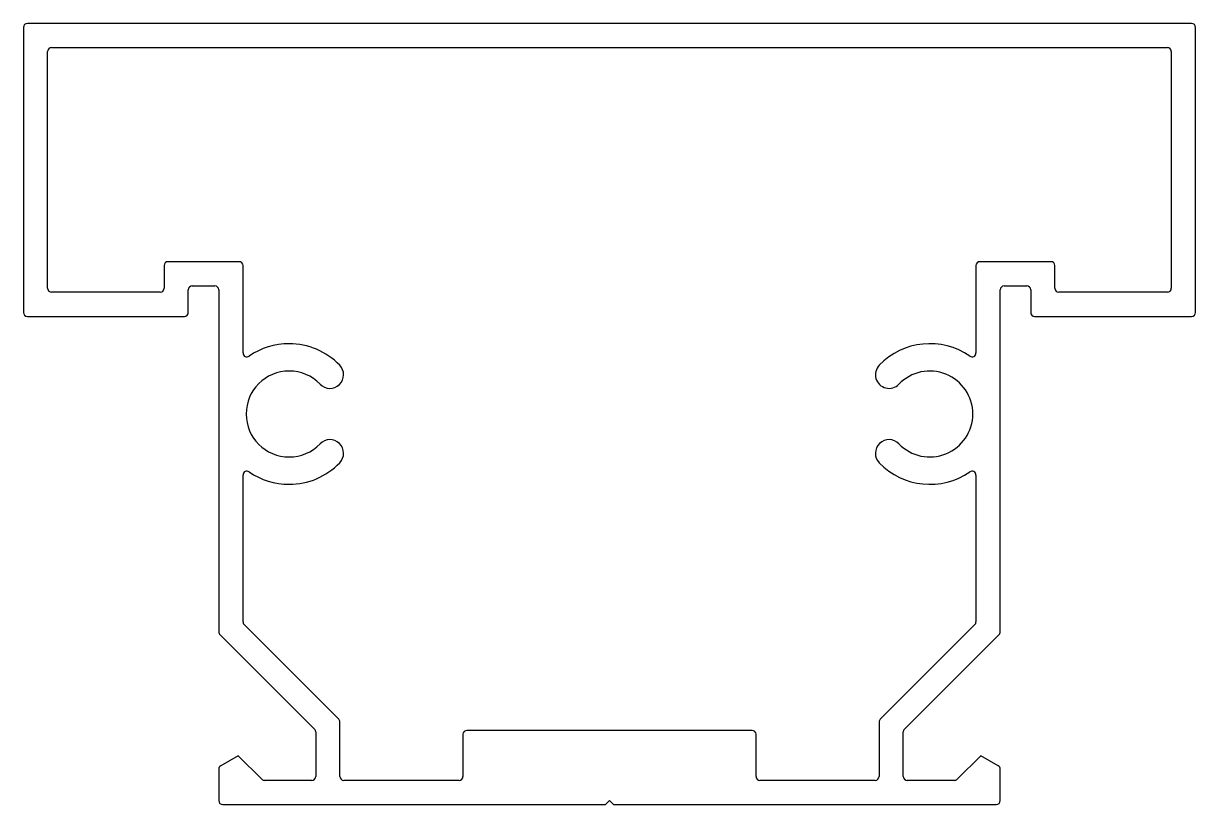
# Model space of a CAD drawing. Extents: x -31.3 to 44.9, y 11.6 to 62.4.
import ezdxf

# ---------------------------------------------------------------- set-up
doc = ezdxf.new("R2010")
doc.units = 0
doc.layers.get('0').update_dxf_attribs({"linetype": 'CONTINUOUS'})

msp = doc.modelspace()

# ---------------------------------------------------------------- linework, layer by layer
for p, q in [((-31.268, 62.144), (-31.268, 43.602)), ((44.678, 62.398), (-31.014, 62.398)), ((44.932, 43.602), (44.932, 62.144)), ((-29.693, 45.177), (-29.693, 60.57)), ((-29.439, 60.824), (43.103, 60.824)), ((43.357, 60.57), (43.357, 45.177)), ((-22.124, 46.65), (-22.124, 45.177)), ((-17.247, 46.904), (-21.87, 46.904)), ((-16.993, 40.969), (-16.993, 46.65)), ((30.657, 46.65), (30.657, 40.969)), ((35.534, 46.904), (30.911, 46.904)), ((35.788, 45.177), (35.788, 46.65)), ((-20.549, 43.602), (-20.549, 45.076)), ((-20.295, 45.33), (-18.822, 45.33)), ((-18.568, 45.076), (-18.568, 22.829)), ((32.232, 22.829), (32.232, 45.076)), ((32.486, 45.33), (33.959, 45.33)), ((34.213, 45.076), (34.213, 43.602)), ((-22.378, 44.923), (-29.439, 44.923)), ((43.103, 44.923), (36.042, 44.923)), ((-31.014, 43.348), (-20.803, 43.348)), ((34.467, 43.348), (44.678, 43.348)), ((-16.993, 23.481), (-16.993, 33.028)), ((30.657, 33.028), (30.657, 23.481)), ((-10.768, 17.151), (-16.919, 23.301)), ((30.583, 23.301), (24.433, 17.151)), ((-18.493, 22.649), (-12.343, 16.499)), ((26.007, 16.499), (32.158, 22.649)), ((-10.694, 13.427), (-10.694, 16.971)), ((24.358, 16.971), (24.358, 13.427)), ((-12.269, 16.319), (-12.269, 13.427)), ((-2.693, 16.17), (-2.693, 13.427)), ((16.103, 16.424), (-2.439, 16.424)), ((16.357, 13.427), (16.357, 16.17)), ((25.933, 13.427), (25.933, 16.319)), ((-17.298, 14.773), (-18.441, 14.113)), ((-15.772, 13.248), (-17.298, 14.773)), ((30.962, 14.773), (29.436, 13.248)), ((32.105, 14.113), (30.962, 14.773)), ((-18.568, 13.893), (-18.568, 11.852)), ((32.232, 11.852), (32.232, 13.893)), ((-12.523, 13.173), (-15.592, 13.173)), ((-2.947, 13.173), (-10.44, 13.173)), ((24.104, 13.173), (16.611, 13.173)), ((29.257, 13.173), (26.187, 13.173)), ((-18.314, 11.598), (6.578, 11.598)), ((6.578, 11.598), (6.832, 11.852)), ((6.832, 11.852), (7.086, 11.598)), ((7.086, 11.598), (31.978, 11.598))]:
    msp.add_line(p, q)
for centre, radius, start, end in [((-31.014, 62.144), 0.254, 90, 180), ((44.678, 62.144), 0.254, 0, 90), ((-29.439, 60.57), 0.254, 90, 180), ((43.103, 60.57), 0.254, 360, 90), ((-21.87, 46.65), 0.254, 90, 180), ((-17.247, 46.65), 0.254, 0, 90), ((30.911, 46.65), 0.254, 90, 180), ((35.534, 46.65), 0.254, 0, 90), ((-29.439, 45.177), 0.254, 180, 270), ((-22.378, 45.177), 0.254, 270, 360), ((-20.295, 45.076), 0.254, 90, 180), ((-18.822, 45.076), 0.254, 360, 90), ((32.486, 45.076), 0.254, 90, 180), ((33.959, 45.076), 0.254, 0, 90), ((36.042, 45.177), 0.254, 180, 270), ((43.103, 45.177), 0.254, 270, 360), ((-31.014, 43.602), 0.254, 180, 270), ((-20.803, 43.602), 0.254, 270, 0), ((34.467, 43.602), 0.254, 180, 270), ((44.678, 43.602), 0.254, 270, 0), ((-13.996, 36.998), 4.572, 90, 124.64019), ((-13.996, 36.998), 4.572, 43.96796, 90), ((27.66, 36.998), 4.572, 55.35981, 136.03204), ((-16.739, 40.969), 0.254, 180, 304.64019), ((30.403, 40.969), 0.254, 235.35981, 0), ((-13.996, 36.998), 2.794, 90, 270), ((-13.996, 36.998), 2.794, 43.96796, 90), ((-11.345, 39.555), 0.889, 223.96796, 43.96796), ((25.009, 39.555), 0.889, 136.03204, 316.03204), ((27.66, 36.998), 2.794, 223.96796, 136.03204), ((-13.996, 36.998), 2.794, 270, 316.03204), ((-11.345, 34.441), 0.889, 316.03204, 136.03204), ((25.009, 34.441), 0.889, 43.96796, 223.96796), ((-13.996, 36.998), 4.572, 270, 316.03204), ((27.66, 36.998), 4.572, 223.96796, 304.64019), ((-16.739, 33.028), 0.254, 55.35981, 180), ((-13.996, 36.998), 4.572, 235.35981, 270), ((30.403, 33.028), 0.254, 0, 124.64019), ((-16.739, 23.481), 0.254, 180, 225), ((30.403, 23.481), 0.254, 315, 360), ((-18.314, 22.829), 0.254, 180, 225), ((31.978, 22.829), 0.254, 315, 0), ((-10.948, 16.971), 0.254, 360, 45), ((24.612, 16.971), 0.254, 135, 180), ((-12.523, 16.319), 0.254, 0, 45), ((-2.439, 16.17), 0.254, 90, 180), ((16.103, 16.17), 0.254, 360, 90), ((26.187, 16.319), 0.254, 135, 180), ((-18.314, 13.893), 0.254, 120, 180), ((31.978, 13.893), 0.254, 360, 60), ((-15.592, 13.427), 0.254, 225, 270), ((-12.523, 13.427), 0.254, 270, 0), ((-10.44, 13.427), 0.254, 180, 270), ((-2.947, 13.427), 0.254, 270, 360), ((16.611, 13.427), 0.254, 180, 270), ((24.104, 13.427), 0.254, 270, 360), ((26.187, 13.427), 0.254, 180, 270), ((29.257, 13.427), 0.254, 270, 315), ((-18.314, 11.852), 0.254, 180, 270), ((31.978, 11.852), 0.254, 270, 360)]:
    msp.add_arc(centre, radius, start, end)

doc.saveas('drawing.dxf')
